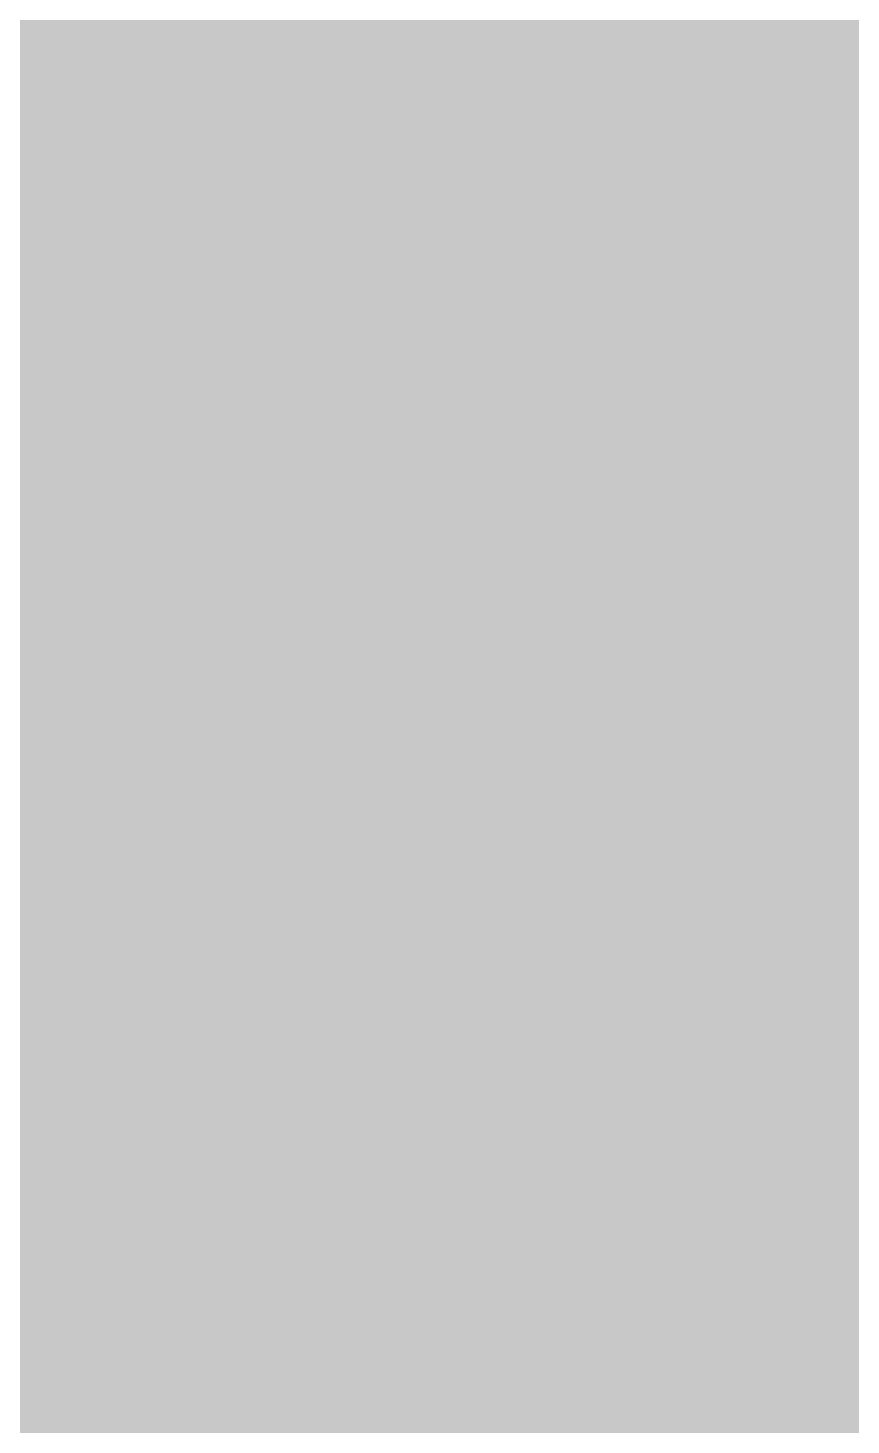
# Model space of a CAD drawing. Header units: inches. Extents: x 0 to 841, y 0 to 594.
# Drawn here: x 789.639 to 790.217, y 334.187 to 335.168 of the extents above; entities that cross this region are included whole.
import ezdxf

# ---------------------------------------------------------------- set-up
doc = ezdxf.new("R2010")
doc.units = ezdxf.units.IN
doc.layers.add('Sheet', color=255, linetype='Continuous')

msp = doc.modelspace()

# ---------------------------------------------------------------- linework, layer by layer
at = {"layer": 'Sheet'}
for points in [[(790.02077, 340.48094, 0.7493, 0.7493, 0), (790.02077, 335.00091, 0.7493, 0.7493, 0)], [(790.02077, 339.98684, 0.29972, 0.29972, 0), (790.02077, 335.00091, 0.29972, 0.29972, 0)], [(789.48179, 335.13566, 0.29972, 0.29972, 0), (789.5267, 335.13566, 0.29972, 0.29972, 0), (789.5267, 335.18058, 0.29972, 0.29972, 0), (789.5267, 335.18058, 0.29972, 0.29972, 0), (789.5267, 335.2255, 0.29972, 0.29972, 0), (789.5267, 335.2255, 0.29972, 0.29972, 0), (789.57162, 335.27042, 0.29972, 0.29972, 0), (789.57162, 335.27042, 0.29972, 0.29972, 0), (789.57162, 335.31534, 0.29972, 0.29972, 0), (789.61653, 335.31534, 0.29972, 0.29972, 0), (789.61653, 335.31534, 0.29972, 0.29972, 0), (789.61653, 335.36025, 0.29972, 0.29972, 0)], [(789.48179, 335.13566, 0.29972, 0.29972, 0), (789.5267, 335.13566, 0.29972, 0.29972, 0), (789.5267, 335.18058, 0.29972, 0.29972, 0), (789.5267, 335.18058, 0.29972, 0.29972, 0), (789.5267, 335.2255, 0.29972, 0.29972, 0), (789.5267, 335.2255, 0.29972, 0.29972, 0), (789.57162, 335.27042, 0.29972, 0.29972, 0), (789.57162, 335.27042, 0.29972, 0.29972, 0), (789.57162, 335.31534, 0.29972, 0.29972, 0), (789.61653, 335.31534, 0.29972, 0.29972, 0), (789.61653, 335.31534, 0.29972, 0.29972, 0), (789.61653, 335.36025, 0.29972, 0.29972, 0)], [(789.48179, 335.13566, 0.29972, 0.29972, 0), (789.5267, 335.13566, 0.29972, 0.29972, 0), (789.5267, 335.18058, 0.29972, 0.29972, 0), (789.5267, 335.18058, 0.29972, 0.29972, 0), (789.5267, 335.2255, 0.29972, 0.29972, 0), (789.5267, 335.2255, 0.29972, 0.29972, 0), (789.57162, 335.27042, 0.29972, 0.29972, 0), (789.57162, 335.27042, 0.29972, 0.29972, 0), (789.57162, 335.31534, 0.29972, 0.29972, 0), (789.61653, 335.31534, 0.29972, 0.29972, 0), (789.61653, 335.31534, 0.29972, 0.29972, 0), (789.61653, 335.36025, 0.29972, 0.29972, 0)], [(789.48179, 335.13566, 0.29972, 0.29972, 0), (789.5267, 335.13566, 0.29972, 0.29972, 0), (789.5267, 335.18058, 0.29972, 0.29972, 0), (789.5267, 335.18058, 0.29972, 0.29972, 0), (789.5267, 335.2255, 0.29972, 0.29972, 0), (789.5267, 335.2255, 0.29972, 0.29972, 0), (789.57162, 335.27042, 0.29972, 0.29972, 0), (789.57162, 335.27042, 0.29972, 0.29972, 0), (789.57162, 335.31534, 0.29972, 0.29972, 0), (789.61653, 335.31534, 0.29972, 0.29972, 0), (789.61653, 335.31534, 0.29972, 0.29972, 0), (789.61653, 335.36025, 0.29972, 0.29972, 0)], [(790.02077, 335.00091, 0.7493, 0.7493, 0), (752.51624, 335.00091, 0.7493, 0.7493, 0)], [(790.02077, 335.00091, 0.7493, 0.7493, 0), (790.02077, 329.47595, 0.7493, 0.7493, 0)], [(790.02077, 335.00091, 0.7493, 0.7493, 0), (790.02077, 335.00091, 0.7493, 0.7493, 0), (795.00641, 335.00091, 0.7493, 0.7493, 0)], [(790.02077, 329.97005, 0.29972, 0.29972, 0), (790.02077, 335.00091, 0.29972, 0.29972, 0)], [(790.02077, 334.46189, 0.29972, 0.29972, 0), (789.97586, 334.46189, 0.29972, 0.29972, 0), (789.97586, 334.46189, 0.29972, 0.29972, 0), (789.93094, 334.46189, 0.29972, 0.29972, 0), (789.88603, 334.46189, 0.29972, 0.29972, 0), (789.88603, 334.46189, 0.29972, 0.29972, 0), (789.84111, 334.50681, 0.29972, 0.29972, 0), (789.84111, 334.50681, 0.29972, 0.29972, 0), (789.7962, 334.50681, 0.29972, 0.29972, 0), (789.7962, 334.50681, 0.29972, 0.29972, 0), (789.75128, 334.50681, 0.29972, 0.29972, 0), (789.75128, 334.55172, 0.29972, 0.29972, 0), (789.70637, 334.55172, 0.29972, 0.29972, 0), (789.70637, 334.55172, 0.29972, 0.29972, 0), (789.66145, 334.59664, 0.29972, 0.29972, 0), (789.66145, 334.59664, 0.29972, 0.29972, 0), (789.61653, 334.59664, 0.29972, 0.29972, 0), (789.61653, 334.64156, 0.29972, 0.29972, 0), (789.61653, 334.64156, 0.29972, 0.29972, 0), (789.57162, 334.68648, 0.29972, 0.29972, 0), (789.57162, 334.68648, 0.29972, 0.29972, 0), (789.57162, 334.7314, 0.29972, 0.29972, 0), (789.5267, 334.7314, 0.29972, 0.29972, 0), (789.5267, 334.77632, 0.29972, 0.29972, 0), (789.5267, 334.77632, 0.29972, 0.29972, 0), (789.5267, 334.82123, 0.29972, 0.29972, 0), (789.5267, 334.82123, 0.29972, 0.29972, 0), (789.48179, 334.86615, 0.29972, 0.29972, 0)], [(790.02077, 334.46189, 0.29972, 0.29972, 0), (789.97586, 334.46189, 0.29972, 0.29972, 0), (789.97586, 334.46189, 0.29972, 0.29972, 0), (789.93094, 334.46189, 0.29972, 0.29972, 0), (789.88603, 334.46189, 0.29972, 0.29972, 0), (789.88603, 334.46189, 0.29972, 0.29972, 0), (789.84111, 334.50681, 0.29972, 0.29972, 0), (789.84111, 334.50681, 0.29972, 0.29972, 0), (789.7962, 334.50681, 0.29972, 0.29972, 0), (789.7962, 334.50681, 0.29972, 0.29972, 0), (789.75128, 334.50681, 0.29972, 0.29972, 0), (789.75128, 334.55172, 0.29972, 0.29972, 0), (789.70637, 334.55172, 0.29972, 0.29972, 0), (789.70637, 334.55172, 0.29972, 0.29972, 0), (789.66145, 334.59664, 0.29972, 0.29972, 0), (789.66145, 334.59664, 0.29972, 0.29972, 0), (789.61653, 334.59664, 0.29972, 0.29972, 0), (789.61653, 334.64156, 0.29972, 0.29972, 0), (789.61653, 334.64156, 0.29972, 0.29972, 0), (789.57162, 334.68648, 0.29972, 0.29972, 0), (789.57162, 334.68648, 0.29972, 0.29972, 0), (789.57162, 334.7314, 0.29972, 0.29972, 0), (789.5267, 334.7314, 0.29972, 0.29972, 0), (789.5267, 334.77632, 0.29972, 0.29972, 0), (789.5267, 334.77632, 0.29972, 0.29972, 0), (789.5267, 334.82123, 0.29972, 0.29972, 0), (789.5267, 334.82123, 0.29972, 0.29972, 0), (789.48179, 334.86615, 0.29972, 0.29972, 0)], [(790.02077, 334.46189, 0.29972, 0.29972, 0), (789.97586, 334.46189, 0.29972, 0.29972, 0), (789.97586, 334.46189, 0.29972, 0.29972, 0), (789.93094, 334.46189, 0.29972, 0.29972, 0), (789.88603, 334.46189, 0.29972, 0.29972, 0), (789.88603, 334.46189, 0.29972, 0.29972, 0), (789.84111, 334.50681, 0.29972, 0.29972, 0), (789.84111, 334.50681, 0.29972, 0.29972, 0), (789.7962, 334.50681, 0.29972, 0.29972, 0), (789.7962, 334.50681, 0.29972, 0.29972, 0), (789.75128, 334.50681, 0.29972, 0.29972, 0), (789.75128, 334.55172, 0.29972, 0.29972, 0), (789.70637, 334.55172, 0.29972, 0.29972, 0), (789.70637, 334.55172, 0.29972, 0.29972, 0), (789.66145, 334.59664, 0.29972, 0.29972, 0), (789.66145, 334.59664, 0.29972, 0.29972, 0), (789.61653, 334.59664, 0.29972, 0.29972, 0), (789.61653, 334.64156, 0.29972, 0.29972, 0), (789.61653, 334.64156, 0.29972, 0.29972, 0), (789.57162, 334.68648, 0.29972, 0.29972, 0), (789.57162, 334.68648, 0.29972, 0.29972, 0), (789.57162, 334.7314, 0.29972, 0.29972, 0), (789.5267, 334.7314, 0.29972, 0.29972, 0), (789.5267, 334.77632, 0.29972, 0.29972, 0), (789.5267, 334.77632, 0.29972, 0.29972, 0), (789.5267, 334.82123, 0.29972, 0.29972, 0), (789.5267, 334.82123, 0.29972, 0.29972, 0), (789.48179, 334.86615, 0.29972, 0.29972, 0)], [(790.02077, 334.46189, 0.29972, 0.29972, 0), (789.97586, 334.46189, 0.29972, 0.29972, 0), (789.97586, 334.46189, 0.29972, 0.29972, 0), (789.93094, 334.46189, 0.29972, 0.29972, 0), (789.88603, 334.46189, 0.29972, 0.29972, 0), (789.88603, 334.46189, 0.29972, 0.29972, 0), (789.84111, 334.50681, 0.29972, 0.29972, 0), (789.84111, 334.50681, 0.29972, 0.29972, 0), (789.7962, 334.50681, 0.29972, 0.29972, 0), (789.7962, 334.50681, 0.29972, 0.29972, 0), (789.75128, 334.50681, 0.29972, 0.29972, 0), (789.75128, 334.55172, 0.29972, 0.29972, 0), (789.70637, 334.55172, 0.29972, 0.29972, 0), (789.70637, 334.55172, 0.29972, 0.29972, 0), (789.66145, 334.59664, 0.29972, 0.29972, 0), (789.66145, 334.59664, 0.29972, 0.29972, 0), (789.61653, 334.59664, 0.29972, 0.29972, 0), (789.61653, 334.64156, 0.29972, 0.29972, 0), (789.61653, 334.64156, 0.29972, 0.29972, 0), (789.57162, 334.68648, 0.29972, 0.29972, 0), (789.57162, 334.68648, 0.29972, 0.29972, 0), (789.57162, 334.7314, 0.29972, 0.29972, 0), (789.5267, 334.7314, 0.29972, 0.29972, 0), (789.5267, 334.77632, 0.29972, 0.29972, 0), (789.5267, 334.77632, 0.29972, 0.29972, 0), (789.5267, 334.82123, 0.29972, 0.29972, 0), (789.5267, 334.82123, 0.29972, 0.29972, 0), (789.48179, 334.86615, 0.29972, 0.29972, 0)], [(790.3801, 334.59664, 0.29972, 0.29972, 0), (790.33518, 334.59664, 0.29972, 0.29972, 0), (790.33518, 334.59664, 0.29972, 0.29972, 0), (790.33518, 334.55172, 0.29972, 0.29972, 0), (790.29027, 334.55172, 0.29972, 0.29972, 0), (790.29027, 334.55172, 0.29972, 0.29972, 0), (790.24535, 334.50681, 0.29972, 0.29972, 0), (790.24535, 334.50681, 0.29972, 0.29972, 0), (790.20044, 334.50681, 0.29972, 0.29972, 0), (790.20044, 334.50681, 0.29972, 0.29972, 0), (790.15552, 334.50681, 0.29972, 0.29972, 0), (790.15552, 334.46189, 0.29972, 0.29972, 0), (790.11061, 334.46189, 0.29972, 0.29972, 0), (790.11061, 334.46189, 0.29972, 0.29972, 0), (790.06569, 334.46189, 0.29972, 0.29972, 0), (790.06569, 334.46189, 0.29972, 0.29972, 0), (790.02077, 334.46189, 0.29972, 0.29972, 0)], [(790.3801, 334.59664, 0.29972, 0.29972, 0), (790.33518, 334.59664, 0.29972, 0.29972, 0), (790.33518, 334.59664, 0.29972, 0.29972, 0), (790.33518, 334.55172, 0.29972, 0.29972, 0), (790.29027, 334.55172, 0.29972, 0.29972, 0), (790.29027, 334.55172, 0.29972, 0.29972, 0), (790.24535, 334.50681, 0.29972, 0.29972, 0), (790.24535, 334.50681, 0.29972, 0.29972, 0), (790.20044, 334.50681, 0.29972, 0.29972, 0), (790.20044, 334.50681, 0.29972, 0.29972, 0), (790.15552, 334.50681, 0.29972, 0.29972, 0), (790.15552, 334.46189, 0.29972, 0.29972, 0), (790.11061, 334.46189, 0.29972, 0.29972, 0), (790.11061, 334.46189, 0.29972, 0.29972, 0), (790.06569, 334.46189, 0.29972, 0.29972, 0), (790.06569, 334.46189, 0.29972, 0.29972, 0), (790.02077, 334.46189, 0.29972, 0.29972, 0)], [(790.3801, 334.59664, 0.29972, 0.29972, 0), (790.33518, 334.59664, 0.29972, 0.29972, 0), (790.33518, 334.59664, 0.29972, 0.29972, 0), (790.33518, 334.55172, 0.29972, 0.29972, 0), (790.29027, 334.55172, 0.29972, 0.29972, 0), (790.29027, 334.55172, 0.29972, 0.29972, 0), (790.24535, 334.50681, 0.29972, 0.29972, 0), (790.24535, 334.50681, 0.29972, 0.29972, 0), (790.20044, 334.50681, 0.29972, 0.29972, 0), (790.20044, 334.50681, 0.29972, 0.29972, 0), (790.15552, 334.50681, 0.29972, 0.29972, 0), (790.15552, 334.46189, 0.29972, 0.29972, 0), (790.11061, 334.46189, 0.29972, 0.29972, 0), (790.11061, 334.46189, 0.29972, 0.29972, 0), (790.06569, 334.46189, 0.29972, 0.29972, 0), (790.06569, 334.46189, 0.29972, 0.29972, 0), (790.02077, 334.46189, 0.29972, 0.29972, 0)], [(790.3801, 334.59664, 0.29972, 0.29972, 0), (790.33518, 334.59664, 0.29972, 0.29972, 0), (790.33518, 334.59664, 0.29972, 0.29972, 0), (790.33518, 334.55172, 0.29972, 0.29972, 0), (790.29027, 334.55172, 0.29972, 0.29972, 0), (790.29027, 334.55172, 0.29972, 0.29972, 0), (790.24535, 334.50681, 0.29972, 0.29972, 0), (790.24535, 334.50681, 0.29972, 0.29972, 0), (790.20044, 334.50681, 0.29972, 0.29972, 0), (790.20044, 334.50681, 0.29972, 0.29972, 0), (790.15552, 334.50681, 0.29972, 0.29972, 0), (790.15552, 334.46189, 0.29972, 0.29972, 0), (790.11061, 334.46189, 0.29972, 0.29972, 0), (790.11061, 334.46189, 0.29972, 0.29972, 0), (790.06569, 334.46189, 0.29972, 0.29972, 0), (790.06569, 334.46189, 0.29972, 0.29972, 0), (790.02077, 334.46189, 0.29972, 0.29972, 0)], [(790.02077, 334.46189, 0.09906, 0.09906, 0), (789.97586, 334.46189, 0.09906, 0.09906, 0), (789.97586, 334.46189, 0.09906, 0.09906, 0), (789.93094, 334.46189, 0.09906, 0.09906, 0), (789.88603, 334.46189, 0.09906, 0.09906, 0), (789.88603, 334.46189, 0.09906, 0.09906, 0), (789.84111, 334.50681, 0.09906, 0.09906, 0), (789.84111, 334.50681, 0.09906, 0.09906, 0), (789.7962, 334.50681, 0.09906, 0.09906, 0), (789.7962, 334.50681, 0.09906, 0.09906, 0), (789.75128, 334.50681, 0.09906, 0.09906, 0), (789.75128, 334.55172, 0.09906, 0.09906, 0), (789.70637, 334.55172, 0.09906, 0.09906, 0), (789.70637, 334.55172, 0.09906, 0.09906, 0), (789.66145, 334.59664, 0.09906, 0.09906, 0), (789.66145, 334.59664, 0.09906, 0.09906, 0), (789.61653, 334.59664, 0.09906, 0.09906, 0), (789.61653, 334.64156, 0.09906, 0.09906, 0), (789.61653, 334.64156, 0.09906, 0.09906, 0), (789.57162, 334.68648, 0.09906, 0.09906, 0)], [(790.02077, 334.46189, 0.09906, 0.09906, 0), (789.97586, 334.46189, 0.09906, 0.09906, 0), (789.97586, 334.46189, 0.09906, 0.09906, 0), (789.93094, 334.46189, 0.09906, 0.09906, 0), (789.88603, 334.46189, 0.09906, 0.09906, 0), (789.88603, 334.46189, 0.09906, 0.09906, 0), (789.84111, 334.50681, 0.09906, 0.09906, 0), (789.84111, 334.50681, 0.09906, 0.09906, 0), (789.7962, 334.50681, 0.09906, 0.09906, 0), (789.7962, 334.50681, 0.09906, 0.09906, 0), (789.75128, 334.50681, 0.09906, 0.09906, 0), (789.75128, 334.55172, 0.09906, 0.09906, 0), (789.70637, 334.55172, 0.09906, 0.09906, 0), (789.70637, 334.55172, 0.09906, 0.09906, 0), (789.66145, 334.59664, 0.09906, 0.09906, 0), (789.66145, 334.59664, 0.09906, 0.09906, 0), (789.61653, 334.59664, 0.09906, 0.09906, 0), (789.61653, 334.64156, 0.09906, 0.09906, 0), (789.61653, 334.64156, 0.09906, 0.09906, 0), (789.57162, 334.68648, 0.09906, 0.09906, 0)], [(790.02077, 334.46189, 0.09906, 0.09906, 0), (789.97586, 334.46189, 0.09906, 0.09906, 0), (789.97586, 334.46189, 0.09906, 0.09906, 0), (789.93094, 334.46189, 0.09906, 0.09906, 0), (789.88603, 334.46189, 0.09906, 0.09906, 0), (789.88603, 334.46189, 0.09906, 0.09906, 0), (789.84111, 334.50681, 0.09906, 0.09906, 0), (789.84111, 334.50681, 0.09906, 0.09906, 0), (789.7962, 334.50681, 0.09906, 0.09906, 0), (789.7962, 334.50681, 0.09906, 0.09906, 0), (789.75128, 334.50681, 0.09906, 0.09906, 0), (789.75128, 334.55172, 0.09906, 0.09906, 0), (789.70637, 334.55172, 0.09906, 0.09906, 0), (789.70637, 334.55172, 0.09906, 0.09906, 0), (789.66145, 334.59664, 0.09906, 0.09906, 0), (789.66145, 334.59664, 0.09906, 0.09906, 0), (789.61653, 334.59664, 0.09906, 0.09906, 0), (789.61653, 334.64156, 0.09906, 0.09906, 0), (789.61653, 334.64156, 0.09906, 0.09906, 0), (789.57162, 334.68648, 0.09906, 0.09906, 0)], [(790.02077, 334.46189, 0.09906, 0.09906, 0), (789.97586, 334.46189, 0.09906, 0.09906, 0), (789.97586, 334.46189, 0.09906, 0.09906, 0), (789.93094, 334.46189, 0.09906, 0.09906, 0), (789.88603, 334.46189, 0.09906, 0.09906, 0), (789.88603, 334.46189, 0.09906, 0.09906, 0), (789.84111, 334.50681, 0.09906, 0.09906, 0), (789.84111, 334.50681, 0.09906, 0.09906, 0), (789.7962, 334.50681, 0.09906, 0.09906, 0), (789.7962, 334.50681, 0.09906, 0.09906, 0), (789.75128, 334.50681, 0.09906, 0.09906, 0), (789.75128, 334.55172, 0.09906, 0.09906, 0), (789.70637, 334.55172, 0.09906, 0.09906, 0), (789.70637, 334.55172, 0.09906, 0.09906, 0), (789.66145, 334.59664, 0.09906, 0.09906, 0), (789.66145, 334.59664, 0.09906, 0.09906, 0), (789.61653, 334.59664, 0.09906, 0.09906, 0), (789.61653, 334.64156, 0.09906, 0.09906, 0), (789.61653, 334.64156, 0.09906, 0.09906, 0), (789.57162, 334.68648, 0.09906, 0.09906, 0)], [(790.29027, 334.55172, 0.09906, 0.09906, 0), (790.24535, 334.50681, 0.09906, 0.09906, 0), (790.24535, 334.50681, 0.09906, 0.09906, 0), (790.20044, 334.50681, 0.09906, 0.09906, 0), (790.20044, 334.50681, 0.09906, 0.09906, 0), (790.15552, 334.50681, 0.09906, 0.09906, 0), (790.15552, 334.46189, 0.09906, 0.09906, 0), (790.11061, 334.46189, 0.09906, 0.09906, 0), (790.11061, 334.46189, 0.09906, 0.09906, 0), (790.06569, 334.46189, 0.09906, 0.09906, 0), (790.06569, 334.46189, 0.09906, 0.09906, 0), (790.02077, 334.46189, 0.09906, 0.09906, 0)], [(790.29027, 334.55172, 0.09906, 0.09906, 0), (790.24535, 334.50681, 0.09906, 0.09906, 0), (790.24535, 334.50681, 0.09906, 0.09906, 0), (790.20044, 334.50681, 0.09906, 0.09906, 0), (790.20044, 334.50681, 0.09906, 0.09906, 0), (790.15552, 334.50681, 0.09906, 0.09906, 0), (790.15552, 334.46189, 0.09906, 0.09906, 0), (790.11061, 334.46189, 0.09906, 0.09906, 0), (790.11061, 334.46189, 0.09906, 0.09906, 0), (790.06569, 334.46189, 0.09906, 0.09906, 0), (790.06569, 334.46189, 0.09906, 0.09906, 0), (790.02077, 334.46189, 0.09906, 0.09906, 0)], [(790.29027, 334.55172, 0.09906, 0.09906, 0), (790.24535, 334.50681, 0.09906, 0.09906, 0), (790.24535, 334.50681, 0.09906, 0.09906, 0), (790.20044, 334.50681, 0.09906, 0.09906, 0), (790.20044, 334.50681, 0.09906, 0.09906, 0), (790.15552, 334.50681, 0.09906, 0.09906, 0), (790.15552, 334.46189, 0.09906, 0.09906, 0), (790.11061, 334.46189, 0.09906, 0.09906, 0), (790.11061, 334.46189, 0.09906, 0.09906, 0), (790.06569, 334.46189, 0.09906, 0.09906, 0), (790.06569, 334.46189, 0.09906, 0.09906, 0), (790.02077, 334.46189, 0.09906, 0.09906, 0)], [(790.29027, 334.55172, 0.09906, 0.09906, 0), (790.24535, 334.50681, 0.09906, 0.09906, 0), (790.24535, 334.50681, 0.09906, 0.09906, 0), (790.20044, 334.50681, 0.09906, 0.09906, 0), (790.20044, 334.50681, 0.09906, 0.09906, 0), (790.15552, 334.50681, 0.09906, 0.09906, 0), (790.15552, 334.46189, 0.09906, 0.09906, 0), (790.11061, 334.46189, 0.09906, 0.09906, 0), (790.11061, 334.46189, 0.09906, 0.09906, 0), (790.06569, 334.46189, 0.09906, 0.09906, 0), (790.06569, 334.46189, 0.09906, 0.09906, 0), (790.02077, 334.46189, 0.09906, 0.09906, 0)], [(790.02077, 334.2373, 0.29972, 0.29972, 0), (789.97586, 334.2373, 0.29972, 0.29972, 0), (789.93094, 334.2373, 0.29972, 0.29972, 0), (789.88603, 334.2373, 0.29972, 0.29972, 0), (789.84111, 334.2373, 0.29972, 0.29972, 0), (789.84111, 334.2373, 0.29972, 0.29972, 0), (789.7962, 334.28221, 0.29972, 0.29972, 0), (789.75128, 334.28221, 0.29972, 0.29972, 0), (789.70637, 334.28221, 0.29972, 0.29972, 0), (789.66145, 334.32713, 0.29972, 0.29972, 0), (789.66145, 334.32713, 0.29972, 0.29972, 0), (789.61653, 334.32713, 0.29972, 0.29972, 0), (789.57162, 334.37205, 0.29972, 0.29972, 0), (789.57162, 334.37205, 0.29972, 0.29972, 0), (789.5267, 334.41697, 0.29972, 0.29972, 0), (789.48179, 334.41697, 0.29972, 0.29972, 0)], [(790.02077, 334.2373, 0.29972, 0.29972, 0), (789.97586, 334.2373, 0.29972, 0.29972, 0), (789.93094, 334.2373, 0.29972, 0.29972, 0), (789.88603, 334.2373, 0.29972, 0.29972, 0), (789.84111, 334.2373, 0.29972, 0.29972, 0), (789.84111, 334.2373, 0.29972, 0.29972, 0), (789.7962, 334.28221, 0.29972, 0.29972, 0), (789.75128, 334.28221, 0.29972, 0.29972, 0), (789.70637, 334.28221, 0.29972, 0.29972, 0), (789.66145, 334.32713, 0.29972, 0.29972, 0), (789.66145, 334.32713, 0.29972, 0.29972, 0), (789.61653, 334.32713, 0.29972, 0.29972, 0), (789.57162, 334.37205, 0.29972, 0.29972, 0), (789.57162, 334.37205, 0.29972, 0.29972, 0), (789.5267, 334.41697, 0.29972, 0.29972, 0), (789.48179, 334.41697, 0.29972, 0.29972, 0)], [(790.02077, 334.2373, 0.29972, 0.29972, 0), (789.97586, 334.2373, 0.29972, 0.29972, 0), (789.93094, 334.2373, 0.29972, 0.29972, 0), (789.88603, 334.2373, 0.29972, 0.29972, 0), (789.84111, 334.2373, 0.29972, 0.29972, 0), (789.84111, 334.2373, 0.29972, 0.29972, 0), (789.7962, 334.28221, 0.29972, 0.29972, 0), (789.75128, 334.28221, 0.29972, 0.29972, 0), (789.70637, 334.28221, 0.29972, 0.29972, 0), (789.66145, 334.32713, 0.29972, 0.29972, 0), (789.66145, 334.32713, 0.29972, 0.29972, 0), (789.61653, 334.32713, 0.29972, 0.29972, 0), (789.57162, 334.37205, 0.29972, 0.29972, 0), (789.57162, 334.37205, 0.29972, 0.29972, 0), (789.5267, 334.41697, 0.29972, 0.29972, 0), (789.48179, 334.41697, 0.29972, 0.29972, 0)], [(790.02077, 334.2373, 0.29972, 0.29972, 0), (789.97586, 334.2373, 0.29972, 0.29972, 0), (789.93094, 334.2373, 0.29972, 0.29972, 0), (789.88603, 334.2373, 0.29972, 0.29972, 0), (789.84111, 334.2373, 0.29972, 0.29972, 0), (789.84111, 334.2373, 0.29972, 0.29972, 0), (789.7962, 334.28221, 0.29972, 0.29972, 0), (789.75128, 334.28221, 0.29972, 0.29972, 0), (789.70637, 334.28221, 0.29972, 0.29972, 0), (789.66145, 334.32713, 0.29972, 0.29972, 0), (789.66145, 334.32713, 0.29972, 0.29972, 0), (789.61653, 334.32713, 0.29972, 0.29972, 0), (789.57162, 334.37205, 0.29972, 0.29972, 0), (789.57162, 334.37205, 0.29972, 0.29972, 0), (789.5267, 334.41697, 0.29972, 0.29972, 0), (789.48179, 334.41697, 0.29972, 0.29972, 0)], [(790.02077, 334.2373, 0.29972, 0.29972, 0), (789.97586, 334.2373, 0.29972, 0.29972, 0), (789.93094, 334.2373, 0.29972, 0.29972, 0), (789.88603, 334.2373, 0.29972, 0.29972, 0), (789.84111, 334.2373, 0.29972, 0.29972, 0), (789.84111, 334.2373, 0.29972, 0.29972, 0), (789.7962, 334.28221, 0.29972, 0.29972, 0), (789.75128, 334.28221, 0.29972, 0.29972, 0), (789.70637, 334.28221, 0.29972, 0.29972, 0), (789.66145, 334.32713, 0.29972, 0.29972, 0), (789.66145, 334.32713, 0.29972, 0.29972, 0), (789.61653, 334.32713, 0.29972, 0.29972, 0), (789.57162, 334.37205, 0.29972, 0.29972, 0), (789.57162, 334.37205, 0.29972, 0.29972, 0), (789.5267, 334.41697, 0.29972, 0.29972, 0), (789.48179, 334.41697, 0.29972, 0.29972, 0)], [(790.02077, 334.2373, 0.29972, 0.29972, 0), (789.97586, 334.2373, 0.29972, 0.29972, 0), (789.93094, 334.2373, 0.29972, 0.29972, 0), (789.88603, 334.2373, 0.29972, 0.29972, 0), (789.84111, 334.2373, 0.29972, 0.29972, 0), (789.84111, 334.2373, 0.29972, 0.29972, 0), (789.7962, 334.28221, 0.29972, 0.29972, 0), (789.75128, 334.28221, 0.29972, 0.29972, 0), (789.70637, 334.28221, 0.29972, 0.29972, 0), (789.66145, 334.32713, 0.29972, 0.29972, 0), (789.66145, 334.32713, 0.29972, 0.29972, 0), (789.61653, 334.32713, 0.29972, 0.29972, 0), (789.57162, 334.37205, 0.29972, 0.29972, 0), (789.57162, 334.37205, 0.29972, 0.29972, 0), (789.5267, 334.41697, 0.29972, 0.29972, 0), (789.48179, 334.41697, 0.29972, 0.29972, 0)], [(790.3801, 334.32713, 0.29972, 0.29972, 0), (790.33518, 334.32713, 0.29972, 0.29972, 0), (790.29027, 334.28221, 0.29972, 0.29972, 0), (790.29027, 334.28221, 0.29972, 0.29972, 0), (790.24535, 334.28221, 0.29972, 0.29972, 0), (790.20044, 334.2373, 0.29972, 0.29972, 0), (790.15552, 334.2373, 0.29972, 0.29972, 0), (790.11061, 334.2373, 0.29972, 0.29972, 0), (790.11061, 334.2373, 0.29972, 0.29972, 0), (790.06569, 334.2373, 0.29972, 0.29972, 0), (790.02077, 334.2373, 0.29972, 0.29972, 0)], [(790.3801, 334.32713, 0.29972, 0.29972, 0), (790.33518, 334.32713, 0.29972, 0.29972, 0), (790.29027, 334.28221, 0.29972, 0.29972, 0), (790.29027, 334.28221, 0.29972, 0.29972, 0), (790.24535, 334.28221, 0.29972, 0.29972, 0), (790.20044, 334.2373, 0.29972, 0.29972, 0), (790.15552, 334.2373, 0.29972, 0.29972, 0), (790.11061, 334.2373, 0.29972, 0.29972, 0), (790.11061, 334.2373, 0.29972, 0.29972, 0), (790.06569, 334.2373, 0.29972, 0.29972, 0), (790.02077, 334.2373, 0.29972, 0.29972, 0)], [(790.3801, 334.32713, 0.29972, 0.29972, 0), (790.33518, 334.32713, 0.29972, 0.29972, 0), (790.29027, 334.28221, 0.29972, 0.29972, 0), (790.29027, 334.28221, 0.29972, 0.29972, 0), (790.24535, 334.28221, 0.29972, 0.29972, 0), (790.20044, 334.2373, 0.29972, 0.29972, 0), (790.15552, 334.2373, 0.29972, 0.29972, 0), (790.11061, 334.2373, 0.29972, 0.29972, 0), (790.11061, 334.2373, 0.29972, 0.29972, 0), (790.06569, 334.2373, 0.29972, 0.29972, 0), (790.02077, 334.2373, 0.29972, 0.29972, 0)], [(790.3801, 334.32713, 0.29972, 0.29972, 0), (790.33518, 334.32713, 0.29972, 0.29972, 0), (790.29027, 334.28221, 0.29972, 0.29972, 0), (790.29027, 334.28221, 0.29972, 0.29972, 0), (790.24535, 334.28221, 0.29972, 0.29972, 0), (790.20044, 334.2373, 0.29972, 0.29972, 0), (790.15552, 334.2373, 0.29972, 0.29972, 0), (790.11061, 334.2373, 0.29972, 0.29972, 0), (790.11061, 334.2373, 0.29972, 0.29972, 0), (790.06569, 334.2373, 0.29972, 0.29972, 0), (790.02077, 334.2373, 0.29972, 0.29972, 0)], [(790.3801, 334.32713, 0.29972, 0.29972, 0), (790.33518, 334.32713, 0.29972, 0.29972, 0), (790.29027, 334.28221, 0.29972, 0.29972, 0), (790.29027, 334.28221, 0.29972, 0.29972, 0), (790.24535, 334.28221, 0.29972, 0.29972, 0), (790.20044, 334.2373, 0.29972, 0.29972, 0), (790.15552, 334.2373, 0.29972, 0.29972, 0), (790.11061, 334.2373, 0.29972, 0.29972, 0), (790.11061, 334.2373, 0.29972, 0.29972, 0), (790.06569, 334.2373, 0.29972, 0.29972, 0), (790.02077, 334.2373, 0.29972, 0.29972, 0)], [(790.3801, 334.32713, 0.29972, 0.29972, 0), (790.33518, 334.32713, 0.29972, 0.29972, 0), (790.29027, 334.28221, 0.29972, 0.29972, 0), (790.29027, 334.28221, 0.29972, 0.29972, 0), (790.24535, 334.28221, 0.29972, 0.29972, 0), (790.20044, 334.2373, 0.29972, 0.29972, 0), (790.15552, 334.2373, 0.29972, 0.29972, 0), (790.11061, 334.2373, 0.29972, 0.29972, 0), (790.11061, 334.2373, 0.29972, 0.29972, 0), (790.06569, 334.2373, 0.29972, 0.29972, 0), (790.02077, 334.2373, 0.29972, 0.29972, 0)], [(790.02077, 334.2373, 0.09906, 0.09906, 0), (789.97586, 334.2373, 0.09906, 0.09906, 0), (789.93094, 334.2373, 0.09906, 0.09906, 0), (789.88603, 334.2373, 0.09906, 0.09906, 0), (789.84111, 334.2373, 0.09906, 0.09906, 0), (789.84111, 334.2373, 0.09906, 0.09906, 0), (789.7962, 334.28221, 0.09906, 0.09906, 0), (789.75128, 334.28221, 0.09906, 0.09906, 0), (789.70637, 334.28221, 0.09906, 0.09906, 0), (789.66145, 334.32713, 0.09906, 0.09906, 0), (789.66145, 334.32713, 0.09906, 0.09906, 0), (789.61653, 334.32713, 0.09906, 0.09906, 0), (789.57162, 334.37205, 0.09906, 0.09906, 0)], [(790.02077, 334.2373, 0.09906, 0.09906, 0), (789.97586, 334.2373, 0.09906, 0.09906, 0), (789.93094, 334.2373, 0.09906, 0.09906, 0), (789.88603, 334.2373, 0.09906, 0.09906, 0), (789.84111, 334.2373, 0.09906, 0.09906, 0), (789.84111, 334.2373, 0.09906, 0.09906, 0), (789.7962, 334.28221, 0.09906, 0.09906, 0), (789.75128, 334.28221, 0.09906, 0.09906, 0), (789.70637, 334.28221, 0.09906, 0.09906, 0), (789.66145, 334.32713, 0.09906, 0.09906, 0), (789.66145, 334.32713, 0.09906, 0.09906, 0), (789.61653, 334.32713, 0.09906, 0.09906, 0), (789.57162, 334.37205, 0.09906, 0.09906, 0)], [(790.02077, 334.2373, 0.09906, 0.09906, 0), (789.97586, 334.2373, 0.09906, 0.09906, 0), (789.93094, 334.2373, 0.09906, 0.09906, 0), (789.88603, 334.2373, 0.09906, 0.09906, 0), (789.84111, 334.2373, 0.09906, 0.09906, 0), (789.84111, 334.2373, 0.09906, 0.09906, 0), (789.7962, 334.28221, 0.09906, 0.09906, 0), (789.75128, 334.28221, 0.09906, 0.09906, 0), (789.70637, 334.28221, 0.09906, 0.09906, 0), (789.66145, 334.32713, 0.09906, 0.09906, 0), (789.66145, 334.32713, 0.09906, 0.09906, 0), (789.61653, 334.32713, 0.09906, 0.09906, 0), (789.57162, 334.37205, 0.09906, 0.09906, 0)], [(790.02077, 334.2373, 0.09906, 0.09906, 0), (789.97586, 334.2373, 0.09906, 0.09906, 0), (789.93094, 334.2373, 0.09906, 0.09906, 0), (789.88603, 334.2373, 0.09906, 0.09906, 0), (789.84111, 334.2373, 0.09906, 0.09906, 0), (789.84111, 334.2373, 0.09906, 0.09906, 0), (789.7962, 334.28221, 0.09906, 0.09906, 0), (789.75128, 334.28221, 0.09906, 0.09906, 0), (789.70637, 334.28221, 0.09906, 0.09906, 0), (789.66145, 334.32713, 0.09906, 0.09906, 0), (789.66145, 334.32713, 0.09906, 0.09906, 0), (789.61653, 334.32713, 0.09906, 0.09906, 0), (789.57162, 334.37205, 0.09906, 0.09906, 0)], [(790.02077, 334.2373, 0.09906, 0.09906, 0), (789.97586, 334.2373, 0.09906, 0.09906, 0), (789.93094, 334.2373, 0.09906, 0.09906, 0), (789.88603, 334.2373, 0.09906, 0.09906, 0), (789.84111, 334.2373, 0.09906, 0.09906, 0), (789.84111, 334.2373, 0.09906, 0.09906, 0), (789.7962, 334.28221, 0.09906, 0.09906, 0), (789.75128, 334.28221, 0.09906, 0.09906, 0), (789.70637, 334.28221, 0.09906, 0.09906, 0), (789.66145, 334.32713, 0.09906, 0.09906, 0), (789.66145, 334.32713, 0.09906, 0.09906, 0), (789.61653, 334.32713, 0.09906, 0.09906, 0), (789.57162, 334.37205, 0.09906, 0.09906, 0)], [(790.02077, 334.2373, 0.09906, 0.09906, 0), (789.97586, 334.2373, 0.09906, 0.09906, 0), (789.93094, 334.2373, 0.09906, 0.09906, 0), (789.88603, 334.2373, 0.09906, 0.09906, 0), (789.84111, 334.2373, 0.09906, 0.09906, 0), (789.84111, 334.2373, 0.09906, 0.09906, 0), (789.7962, 334.28221, 0.09906, 0.09906, 0), (789.75128, 334.28221, 0.09906, 0.09906, 0), (789.70637, 334.28221, 0.09906, 0.09906, 0), (789.66145, 334.32713, 0.09906, 0.09906, 0), (789.66145, 334.32713, 0.09906, 0.09906, 0), (789.61653, 334.32713, 0.09906, 0.09906, 0), (789.57162, 334.37205, 0.09906, 0.09906, 0)], [(790.29027, 334.28221, 0.09906, 0.09906, 0), (790.24535, 334.28221, 0.09906, 0.09906, 0), (790.20044, 334.2373, 0.09906, 0.09906, 0), (790.15552, 334.2373, 0.09906, 0.09906, 0), (790.11061, 334.2373, 0.09906, 0.09906, 0), (790.11061, 334.2373, 0.09906, 0.09906, 0), (790.06569, 334.2373, 0.09906, 0.09906, 0), (790.02077, 334.2373, 0.09906, 0.09906, 0)], [(790.29027, 334.28221, 0.09906, 0.09906, 0), (790.24535, 334.28221, 0.09906, 0.09906, 0), (790.20044, 334.2373, 0.09906, 0.09906, 0), (790.15552, 334.2373, 0.09906, 0.09906, 0), (790.11061, 334.2373, 0.09906, 0.09906, 0), (790.11061, 334.2373, 0.09906, 0.09906, 0), (790.06569, 334.2373, 0.09906, 0.09906, 0), (790.02077, 334.2373, 0.09906, 0.09906, 0)], [(790.29027, 334.28221, 0.09906, 0.09906, 0), (790.24535, 334.28221, 0.09906, 0.09906, 0), (790.20044, 334.2373, 0.09906, 0.09906, 0), (790.15552, 334.2373, 0.09906, 0.09906, 0), (790.11061, 334.2373, 0.09906, 0.09906, 0), (790.11061, 334.2373, 0.09906, 0.09906, 0), (790.06569, 334.2373, 0.09906, 0.09906, 0), (790.02077, 334.2373, 0.09906, 0.09906, 0)], [(790.29027, 334.28221, 0.09906, 0.09906, 0), (790.24535, 334.28221, 0.09906, 0.09906, 0), (790.20044, 334.2373, 0.09906, 0.09906, 0), (790.15552, 334.2373, 0.09906, 0.09906, 0), (790.11061, 334.2373, 0.09906, 0.09906, 0), (790.11061, 334.2373, 0.09906, 0.09906, 0), (790.06569, 334.2373, 0.09906, 0.09906, 0), (790.02077, 334.2373, 0.09906, 0.09906, 0)], [(790.29027, 334.28221, 0.09906, 0.09906, 0), (790.24535, 334.28221, 0.09906, 0.09906, 0), (790.20044, 334.2373, 0.09906, 0.09906, 0), (790.15552, 334.2373, 0.09906, 0.09906, 0), (790.11061, 334.2373, 0.09906, 0.09906, 0), (790.11061, 334.2373, 0.09906, 0.09906, 0), (790.06569, 334.2373, 0.09906, 0.09906, 0), (790.02077, 334.2373, 0.09906, 0.09906, 0)], [(790.29027, 334.28221, 0.09906, 0.09906, 0), (790.24535, 334.28221, 0.09906, 0.09906, 0), (790.20044, 334.2373, 0.09906, 0.09906, 0), (790.15552, 334.2373, 0.09906, 0.09906, 0), (790.11061, 334.2373, 0.09906, 0.09906, 0), (790.11061, 334.2373, 0.09906, 0.09906, 0), (790.06569, 334.2373, 0.09906, 0.09906, 0), (790.02077, 334.2373, 0.09906, 0.09906, 0)]]:
    msp.add_lwpolyline(points, format="xyseb", dxfattribs=at)
msp.add_lwpolyline([(789.74589, 334.9996, 0.508, 0.508, 1), (790.25389, 334.9996, 0.508, 0.508, 1)], format="xyseb", close=True, dxfattribs=at)

doc.saveas('drawing.dxf')
